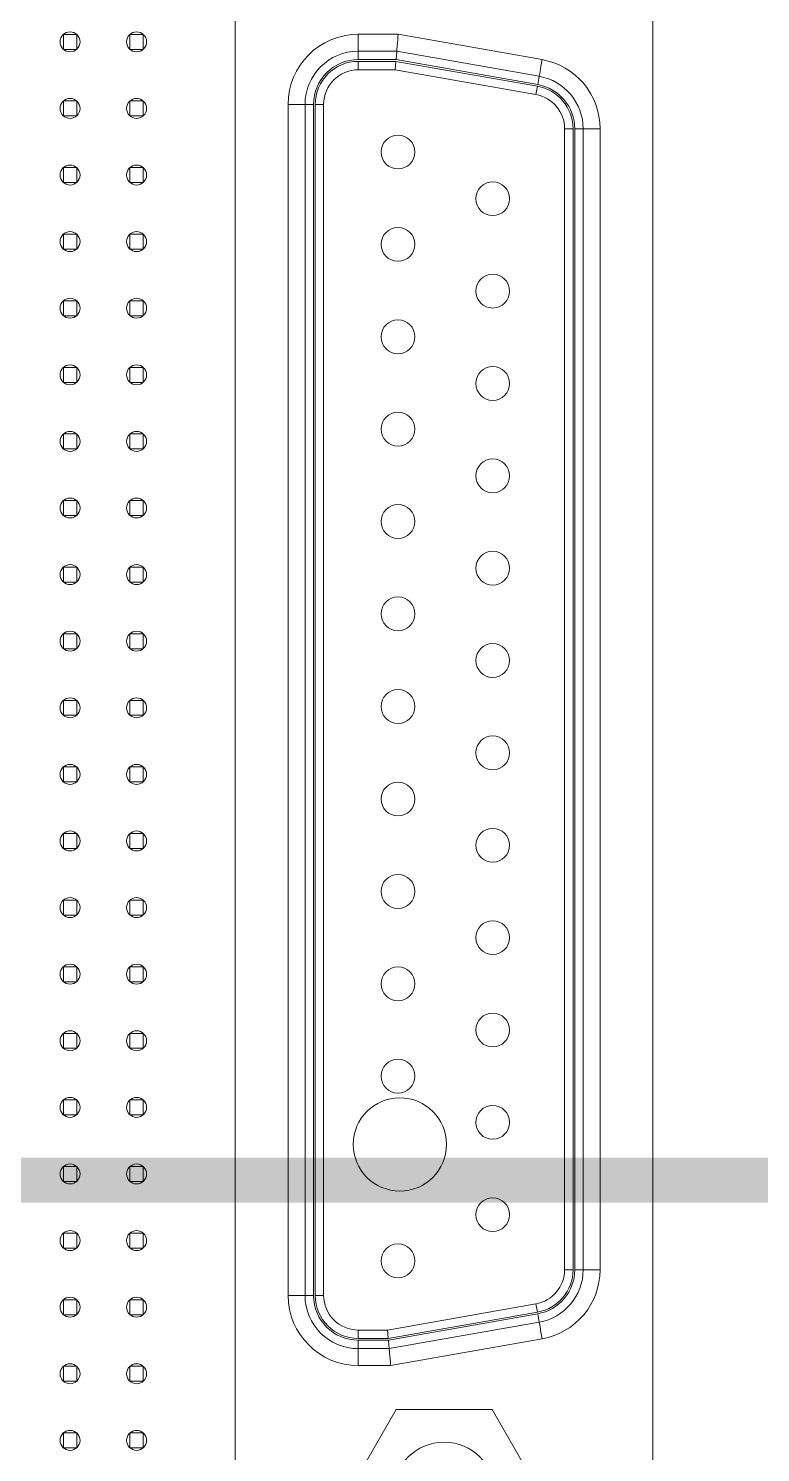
# Model space of a CAD drawing. Extents: x -194 to 239, y -574 to -265.
# Drawn here: x -114.79 to -107.79, y -483.65 to -470.04 of the extents above; entities that cross this region are included whole.
import ezdxf

# ---------------------------------------------------------------- set-up
doc = ezdxf.new("R2010")
doc.units = 0
doc.header["$LTSCALE"] = 0.5
doc.layers.get('0').update_dxf_attribs({"linetype": 'CONTINUOUS'})

msp = doc.modelspace()

# ---------------------------------------------------------------- hatches: boundary and pattern name
at = {"lineweight": 5}
msp.add_hatch(color=256, dxfattribs=at).paths.add_polyline_path([(-120.02046, -468.08319), (-119.4341, -468.08319), (-116.33505, -480.83071), (-68.47953, -480.83071), (-68.48858, -466.93802), (-67.91047, -466.93802), (-67.90142, -481.26275), (-116.70109, -481.26275)])

# ---------------------------------------------------------------- linework, layer by layer
at = {"color": 7, "linetype": 'Continuous', "lineweight": 5}
for p, q in [((-112.81332, -484.47893), (-112.81332, -468.62065)), ((-108.82046, -468.62065), (-108.82046, -484.47893)), ((-114.45678, -470.09669), (-114.32951, -470.09669)), ((-114.45678, -470.2399), (-114.45678, -470.09669)), ((-114.32951, -470.09669), (-114.32951, -470.2399)), ((-113.82035, -470.09669), (-113.69306, -470.09669)), ((-113.82035, -470.2399), (-113.82035, -470.09669)), ((-113.69306, -470.09669), (-113.69306, -470.2399)), ((-111.63728, -470.09574), (-111.25538, -470.09574)), ((-111.63728, -470.2574), (-111.63728, -470.09574)), ((-111.25538, -470.09574), (-109.88001, -470.33826)), ((-114.32951, -470.2399), (-114.45678, -470.2399)), ((-113.69306, -470.2399), (-113.82035, -470.2399)), ((-111.63728, -470.2574), (-111.63728, -470.33822)), ((-111.63728, -470.2574), (-111.26952, -470.2574)), ((-111.2766, -470.33822), (-111.26952, -470.2574)), ((-111.26952, -470.2574), (-109.90808, -470.49747)), ((-111.2766, -470.33822), (-111.63728, -470.33822)), ((-111.63728, -470.3544), (-111.63728, -470.43522)), ((-111.63728, -470.3544), (-111.278, -470.3544)), ((-111.28508, -470.43522), (-111.63728, -470.43522)), ((-111.278, -470.3544), (-111.28508, -470.43522)), ((-109.93896, -470.67258), (-111.28508, -470.43522)), ((-111.278, -470.3544), (-109.92492, -470.59299)), ((-109.92211, -470.57706), (-111.2766, -470.33822)), ((-109.93896, -470.67258), (-109.92492, -470.59299)), ((-114.45678, -470.73314), (-114.32951, -470.73314)), ((-114.45678, -470.87632), (-114.45678, -470.73314)), ((-114.32951, -470.73314), (-114.32951, -470.87632)), ((-113.82035, -470.73314), (-113.69306, -470.73314)), ((-113.82035, -470.87632), (-113.82035, -470.73314)), ((-113.69306, -470.73314), (-113.69306, -470.87632)), ((-112.30815, -482.14708), (-112.30815, -470.76662)), ((-112.14649, -470.76662), (-112.30815, -470.76662)), ((-112.14649, -470.76662), (-112.06567, -470.76662)), ((-112.14649, -482.14708), (-112.14649, -470.76662)), ((-112.06567, -470.76662), (-112.06567, -482.14708)), ((-112.04951, -470.76662), (-111.96868, -470.76662)), ((-112.04951, -482.14708), (-112.04951, -470.76662)), ((-111.96868, -470.76662), (-111.96868, -482.14708)), ((-114.32951, -470.87632), (-114.45678, -470.87632)), ((-113.69306, -470.87632), (-113.82035, -470.87632)), ((-109.66511, -470.99894), (-109.58427, -470.99894)), ((-109.66511, -481.90193), (-109.66511, -470.99894)), ((-109.58427, -470.99894), (-109.58427, -481.90193)), ((-109.56811, -470.99894), (-109.48729, -470.99894)), ((-109.56811, -481.90193), (-109.56811, -470.99894)), ((-109.48729, -470.99894), (-109.32563, -470.99894)), ((-109.48729, -470.99894), (-109.48729, -481.90193)), ((-109.32563, -470.99894), (-109.32563, -481.90193)), ((-114.45678, -471.51277), (-114.45678, -471.36956)), ((-114.45678, -471.36956), (-114.32951, -471.36956)), ((-114.32951, -471.36956), (-114.32951, -471.51277)), ((-113.82035, -471.36956), (-113.69306, -471.36956)), ((-113.82035, -471.51277), (-113.82035, -471.36956)), ((-113.69306, -471.36956), (-113.69306, -471.51277)), ((-114.32951, -471.51277), (-114.45678, -471.51277)), ((-113.69306, -471.51277), (-113.82035, -471.51277)), ((-114.45678, -472.00601), (-114.32951, -472.00601)), ((-114.45678, -472.14919), (-114.45678, -472.00601)), ((-114.32951, -472.00601), (-114.32951, -472.14919)), ((-113.82035, -472.00601), (-113.69306, -472.00601)), ((-113.82035, -472.14919), (-113.82035, -472.00601)), ((-113.69306, -472.00601), (-113.69306, -472.14919)), ((-114.32951, -472.14919), (-114.45678, -472.14919)), ((-113.69306, -472.14919), (-113.82035, -472.14919)), ((-114.45678, -472.64244), (-114.32951, -472.64244)), ((-114.45678, -472.78564), (-114.45678, -472.64244)), ((-114.32951, -472.64244), (-114.32951, -472.78564)), ((-113.82035, -472.78564), (-113.82035, -472.64244)), ((-113.82035, -472.64244), (-113.69306, -472.64244)), ((-113.69306, -472.64244), (-113.69306, -472.78564)), ((-114.32951, -472.78564), (-114.45678, -472.78564)), ((-113.69306, -472.78564), (-113.82035, -472.78564)), ((-114.45678, -473.27886), (-114.32951, -473.27886)), ((-114.45678, -473.42206), (-114.45678, -473.27886)), ((-114.32951, -473.27886), (-114.32951, -473.42206)), ((-113.82035, -473.42206), (-113.82035, -473.27886)), ((-113.82035, -473.27886), (-113.69306, -473.27886)), ((-113.69306, -473.27886), (-113.69306, -473.42206)), ((-114.32951, -473.42206), (-114.45678, -473.42206)), ((-113.69306, -473.42206), (-113.82035, -473.42206)), ((-114.45678, -473.91531), (-114.32951, -473.91531)), ((-114.45678, -474.05851), (-114.45678, -473.91531)), ((-114.32951, -473.91531), (-114.32951, -474.05851)), ((-113.82035, -473.91531), (-113.69306, -473.91531)), ((-113.82035, -474.05851), (-113.82035, -473.91531)), ((-113.69306, -473.91531), (-113.69306, -474.05851)), ((-114.32951, -474.05851), (-114.45678, -474.05851)), ((-113.69306, -474.05851), (-113.82035, -474.05851)), ((-114.45678, -474.55173), (-114.32951, -474.55173)), ((-114.45678, -474.69493), (-114.45678, -474.55173)), ((-114.32951, -474.55173), (-114.32951, -474.69493)), ((-113.82035, -474.55173), (-113.69306, -474.55173)), ((-113.82035, -474.69493), (-113.82035, -474.55173)), ((-113.69306, -474.55173), (-113.69306, -474.69493)), ((-114.32951, -474.69493), (-114.45678, -474.69493)), ((-113.69306, -474.69493), (-113.82035, -474.69493)), ((-114.45678, -475.18818), (-114.32951, -475.18818)), ((-114.45678, -475.33136), (-114.45678, -475.18818)), ((-114.32951, -475.18818), (-114.32951, -475.33136)), ((-113.82035, -475.18818), (-113.69306, -475.18818)), ((-113.82035, -475.33136), (-113.82035, -475.18818)), ((-113.69306, -475.18818), (-113.69306, -475.33136)), ((-114.32951, -475.33136), (-114.45678, -475.33136)), ((-113.69306, -475.33136), (-113.82035, -475.33136)), ((-114.45678, -475.96781), (-114.45678, -475.8246)), ((-114.45678, -475.8246), (-114.32951, -475.8246)), ((-114.32951, -475.8246), (-114.32951, -475.96781)), ((-113.82035, -475.8246), (-113.69306, -475.8246)), ((-113.82035, -475.96781), (-113.82035, -475.8246)), ((-113.69306, -475.8246), (-113.69306, -475.96781)), ((-114.32951, -475.96781), (-114.45678, -475.96781)), ((-113.69306, -475.96781), (-113.82035, -475.96781)), ((-114.45678, -476.46105), (-114.32951, -476.46105)), ((-114.45678, -476.60423), (-114.45678, -476.46105)), ((-114.32951, -476.46105), (-114.32951, -476.60423)), ((-113.82035, -476.46105), (-113.69306, -476.46105)), ((-113.82035, -476.60423), (-113.82035, -476.46105)), ((-113.69306, -476.46105), (-113.69306, -476.60423)), ((-114.32951, -476.60423), (-114.45678, -476.60423)), ((-113.69306, -476.60423), (-113.82035, -476.60423)), ((-114.45678, -477.09747), (-114.32951, -477.09747)), ((-114.45678, -477.24068), (-114.45678, -477.09747)), ((-114.32951, -477.09747), (-114.32951, -477.24068)), ((-113.82035, -477.09747), (-113.69306, -477.09747)), ((-113.82035, -477.24068), (-113.82035, -477.09747)), ((-113.69306, -477.09747), (-113.69306, -477.24068)), ((-114.32951, -477.24068), (-114.45678, -477.24068)), ((-113.69306, -477.24068), (-113.82035, -477.24068)), ((-114.45678, -477.7339), (-114.32951, -477.7339)), ((-114.45678, -477.8771), (-114.45678, -477.7339)), ((-114.32951, -477.7339), (-114.32951, -477.8771)), ((-113.82035, -477.7339), (-113.69306, -477.7339)), ((-113.82035, -477.8771), (-113.82035, -477.7339)), ((-113.69306, -477.7339), (-113.69306, -477.8771)), ((-114.32951, -477.8771), (-114.45678, -477.8771)), ((-113.69306, -477.8771), (-113.82035, -477.8771)), ((-114.45678, -478.37035), (-114.32951, -478.37035)), ((-114.45678, -478.51355), (-114.45678, -478.37035)), ((-114.32951, -478.37035), (-114.32951, -478.51355)), ((-113.82035, -478.37035), (-113.69306, -478.37035)), ((-113.82035, -478.51355), (-113.82035, -478.37035)), ((-113.69306, -478.37035), (-113.69306, -478.51355)), ((-114.32951, -478.51355), (-114.45678, -478.51355)), ((-113.69306, -478.51355), (-113.82035, -478.51355)), ((-114.45678, -479.14997), (-114.45678, -479.00677)), ((-114.45678, -479.00677), (-114.32951, -479.00677)), ((-114.32951, -479.00677), (-114.32951, -479.14997)), ((-113.82035, -479.00677), (-113.69306, -479.00677)), ((-113.82035, -479.14997), (-113.82035, -479.00677)), ((-113.69306, -479.00677), (-113.69306, -479.14997)), ((-114.32951, -479.14997), (-114.45678, -479.14997)), ((-113.69306, -479.14997), (-113.82035, -479.14997)), ((-114.45678, -479.78642), (-114.45678, -479.64322)), ((-114.45678, -479.64322), (-114.32951, -479.64322)), ((-114.32951, -479.64322), (-114.32951, -479.78642)), ((-113.82035, -479.78642), (-113.82035, -479.64322)), ((-113.82035, -479.64322), (-113.69306, -479.64322)), ((-113.69306, -479.64322), (-113.69306, -479.78642)), ((-114.32951, -479.78642), (-114.45678, -479.78642)), ((-113.69306, -479.78642), (-113.82035, -479.78642)), ((-114.45678, -480.27964), (-114.32951, -480.27964)), ((-114.45678, -480.42285), (-114.45678, -480.27964)), ((-114.32951, -480.27964), (-114.32951, -480.42285)), ((-113.82035, -480.42285), (-113.82035, -480.27964)), ((-113.82035, -480.27964), (-113.69306, -480.27964)), ((-113.69306, -480.27964), (-113.69306, -480.42285)), ((-114.32951, -480.42285), (-114.45678, -480.42285)), ((-113.69306, -480.42285), (-113.82035, -480.42285)), ((-114.45678, -481.05927), (-114.45678, -480.91609)), ((-114.45678, -480.91609), (-114.32951, -480.91609)), ((-114.32951, -480.91609), (-114.32951, -481.05927)), ((-113.82035, -480.91609), (-113.69306, -480.91609)), ((-113.82035, -481.05927), (-113.82035, -480.91609)), ((-113.69306, -480.91609), (-113.69306, -481.05927)), ((-114.32951, -481.05927), (-114.45678, -481.05927)), ((-113.69306, -481.05927), (-113.82035, -481.05927)), ((-114.45678, -481.55251), (-114.32951, -481.55251)), ((-114.45678, -481.69572), (-114.45678, -481.55251)), ((-114.32951, -481.55251), (-114.32951, -481.69572)), ((-113.82035, -481.55251), (-113.69306, -481.55251)), ((-113.82035, -481.69572), (-113.82035, -481.55251)), ((-113.69306, -481.55251), (-113.69306, -481.69572)), ((-114.32951, -481.69572), (-114.45678, -481.69572)), ((-113.69306, -481.69572), (-113.82035, -481.69572)), ((-109.66511, -481.90193), (-109.58427, -481.90193)), ((-109.56811, -481.90193), (-109.48729, -481.90193)), ((-109.32563, -481.90193), (-109.48729, -481.90193)), ((-112.30815, -482.14708), (-112.14649, -482.14708)), ((-112.14649, -482.14708), (-112.06567, -482.14708)), ((-112.04951, -482.14708), (-111.96868, -482.14708)), ((-114.45678, -482.33214), (-114.45678, -482.18896)), ((-114.45678, -482.18896), (-114.32951, -482.18896)), ((-114.32951, -482.18896), (-114.32951, -482.33214)), ((-113.82035, -482.33214), (-113.82035, -482.18896)), ((-113.82035, -482.18896), (-113.69306, -482.18896)), ((-113.69306, -482.18896), (-113.69306, -482.33214)), ((-111.35782, -482.47847), (-109.93896, -482.22828)), ((-109.92492, -482.30788), (-109.93896, -482.22828)), ((-114.32951, -482.33214), (-114.45678, -482.33214)), ((-113.69306, -482.33214), (-113.82035, -482.33214)), ((-109.92492, -482.30788), (-111.35076, -482.55929)), ((-111.34934, -482.57545), (-109.92211, -482.3238)), ((-109.90808, -482.4034), (-111.34226, -482.65629)), ((-111.63728, -482.55929), (-111.63728, -482.47847)), ((-111.63728, -482.47847), (-111.35782, -482.47847)), ((-111.35076, -482.55929), (-111.63728, -482.55929)), ((-109.88001, -482.56259), (-111.32811, -482.81793)), ((-111.63728, -482.65629), (-111.63728, -482.57545)), ((-111.63728, -482.57545), (-111.34934, -482.57545)), ((-111.63728, -482.81793), (-111.63728, -482.65629)), ((-111.34226, -482.65629), (-111.63728, -482.65629)), ((-114.45678, -482.82538), (-114.32951, -482.82538)), ((-114.45678, -482.96859), (-114.45678, -482.82538)), ((-114.32951, -482.82538), (-114.32951, -482.96859)), ((-113.82035, -482.96859), (-113.82035, -482.82538)), ((-113.82035, -482.82538), (-113.69306, -482.82538)), ((-113.69306, -482.82538), (-113.69306, -482.96859)), ((-111.32811, -482.81793), (-111.63728, -482.81793)), ((-114.32951, -482.96859), (-114.45678, -482.96859)), ((-113.69306, -482.96859), (-113.82035, -482.96859)), ((-111.2762, -483.23885), (-111.73551, -484.03439)), ((-110.35758, -483.23885), (-111.2762, -483.23885)), ((-109.89827, -484.03439), (-110.35758, -483.23885)), ((-114.45678, -483.60501), (-114.45678, -483.46181)), ((-114.45678, -483.46181), (-114.32951, -483.46181)), ((-114.32951, -483.46181), (-114.32951, -483.60501)), ((-113.82035, -483.46181), (-113.69306, -483.46181)), ((-113.82035, -483.60501), (-113.82035, -483.46181)), ((-113.69306, -483.46181), (-113.69306, -483.60501)), ((-114.32951, -483.60501), (-114.45678, -483.60501)), ((-113.69306, -483.60501), (-113.82035, -483.60501))]:
    msp.add_line(p, q, dxfattribs=at)
at = {"color": 7, "linetype": 'Continuous', "lineweight": 5, "flags": 128}
for points in [[(-111.26952, -470.2574), (-111.26932, -470.25494), (-111.26867, -470.24765), (-111.26763, -470.23574), (-111.26621, -470.21958), (-111.26448, -470.19965), (-111.26245, -470.17656), (-111.26021, -470.15103), (-111.25784, -470.12382), (-111.25538, -470.09574)], [(-109.90808, -470.49747), (-109.90753, -470.4944), (-109.90593, -470.48535), (-109.90334, -470.47063), (-109.89985, -470.45083), (-109.8956, -470.4267), (-109.89074, -470.39918), (-109.88547, -470.36933), (-109.88001, -470.33826)], [(-109.88001, -482.56259), (-109.88547, -482.53154), (-109.89074, -482.50167), (-109.8956, -482.47415), (-109.89985, -482.45002), (-109.90334, -482.43022), (-109.90593, -482.41552), (-109.90753, -482.40646), (-109.90808, -482.4034)], [(-111.35076, -482.55929), (-111.35213, -482.54353), (-111.35345, -482.52836), (-111.35469, -482.51438), (-111.35575, -482.50215), (-111.35664, -482.49209), (-111.35729, -482.48462), (-111.35768, -482.48001), (-111.35782, -482.47847)], [(-111.34934, -482.57545), (-111.34795, -482.59123), (-111.34663, -482.60639), (-111.34541, -482.62037), (-111.34433, -482.6326), (-111.34346, -482.64265), (-111.34281, -482.65013), (-111.3424, -482.65474), (-111.34226, -482.65629)], [(-111.32811, -482.81793), (-111.33088, -482.78641), (-111.33354, -482.75608), (-111.33599, -482.72812), (-111.33813, -482.70363), (-111.33987, -482.68353), (-111.34118, -482.66858), (-111.342, -482.65938), (-111.34226, -482.65629)]]:
    msp.add_lwpolyline(points, dxfattribs=at)
at = {"color": 7, "linetype": 'Continuous', "lineweight": 5}
for centre, radius in [((-114.39314, -470.16785), 0.09547), ((-113.75671, -470.16785), 0.09547), ((-114.39314, -470.80429), 0.09547), ((-113.75671, -470.80429), 0.09547), ((-111.25755, -471.22125), 0.16165), ((-114.39314, -471.44072), 0.09547), ((-113.75671, -471.44072), 0.09547), ((-110.35229, -471.66742), 0.16165), ((-111.25755, -472.10388), 0.16165), ((-114.39314, -472.07716), 0.09547), ((-113.75671, -472.07716), 0.09547), ((-110.35229, -472.55005), 0.16165), ((-114.39314, -472.71359), 0.09547), ((-113.75671, -472.71359), 0.09547), ((-111.25755, -472.98652), 0.16165), ((-114.39314, -473.35003), 0.09547), ((-113.75671, -473.35003), 0.09547), ((-110.35229, -473.43268), 0.16165), ((-111.25755, -473.86915), 0.16165), ((-114.39314, -473.98646), 0.09547), ((-113.75671, -473.98646), 0.09547), ((-110.35229, -474.31532), 0.16165), ((-114.39314, -474.62289), 0.09547), ((-113.75671, -474.62289), 0.09547), ((-111.25755, -474.75178), 0.16165), ((-110.35229, -475.19795), 0.16165), ((-114.39314, -475.25933), 0.09547), ((-113.75671, -475.25933), 0.09547), ((-111.25755, -475.63441), 0.16165), ((-114.39314, -475.89576), 0.09547), ((-113.75671, -475.89576), 0.09547), ((-110.35229, -476.08058), 0.16165), ((-114.39314, -476.5322), 0.09547), ((-113.75671, -476.5322), 0.09547), ((-111.25755, -476.51947), 0.16165), ((-110.35229, -476.96321), 0.16165), ((-114.39314, -477.16863), 0.09547), ((-113.75671, -477.16863), 0.09547), ((-111.25755, -477.40453), 0.16165), ((-114.39314, -477.80507), 0.09547), ((-113.75671, -477.80507), 0.09547), ((-110.35229, -477.84585), 0.16165), ((-111.25755, -478.28716), 0.16165), ((-114.39314, -478.4415), 0.09547), ((-113.75671, -478.4415), 0.09547), ((-110.35229, -478.72848), 0.16165), ((-114.39314, -479.07793), 0.09547), ((-113.75671, -479.07793), 0.09547), ((-111.25755, -479.16979), 0.16165), ((-110.35229, -479.61111), 0.16165), ((-114.39314, -479.71437), 0.09547), ((-113.75671, -479.71437), 0.09547), ((-111.25755, -480.05243), 0.16165), ((-114.39314, -480.3508), 0.09547), ((-113.75671, -480.3508), 0.09547), ((-111.23961, -480.70447), 0.4455), ((-110.35229, -480.49374), 0.16165), ((-114.39314, -480.98724), 0.09547), ((-113.75671, -480.98724), 0.09547), ((-110.35229, -481.37637), 0.16165), ((-114.39314, -481.62367), 0.09547), ((-113.75671, -481.62367), 0.09547), ((-111.25755, -481.81769), 0.16165), ((-114.39314, -482.2601), 0.09547), ((-113.75671, -482.2601), 0.09547), ((-114.39314, -482.89654), 0.09547), ((-113.75671, -482.89654), 0.09547), ((-114.39314, -483.53297), 0.09547), ((-113.75671, -483.53297), 0.09547), ((-110.81689, -484.03439), 0.48496)]:
    msp.add_circle(centre, radius, dxfattribs=at)
for centre, radius, start, end in [((-111.63729, -470.76661), 0.67087, 90, 180), ((-111.63729, -470.76661), 0.50921, 90, 180), ((-111.63729, -470.76661), 0.42838, 90, 180), ((-111.63729, -470.76661), 0.41222, 90, 180), ((-111.63729, -470.76661), 0.33139, 90, 180), ((-109.99649, -470.99894), 0.67087, 0, 80), ((-82.95264, -475.29232), 27.37857, 169.913691, 170.082813), ((-109.99649, -470.99894), 0.42838, 0, 80), ((-109.99649, -470.99894), 0.50921, 0, 80), ((-109.99649, -470.99894), 0.33139, 0, 80), ((-109.99649, -470.99894), 0.41222, 0, 80), ((-109.99649, -481.90192), 0.33139, 280, 0), ((-109.99649, -481.90192), 0.41222, 280, 0), ((-109.99649, -481.90192), 0.42838, 280, 0), ((-109.99649, -481.90192), 0.50921, 280, 0), ((-109.99649, -481.90192), 0.67087, 280, 0), ((-111.63729, -482.14707), 0.67087, 180, 270), ((-111.63729, -482.14707), 0.50921, 180, 270), ((-111.63729, -482.14707), 0.42838, 180, 270), ((-111.63729, -482.14707), 0.41222, 180, 270), ((-111.63729, -482.14707), 0.33139, 180, 270), ((-54.05274, -472.51415), 56.72403, 189.958589, 190.040237)]:
    msp.add_arc(centre, radius, start, end, dxfattribs=at)

doc.saveas('drawing.dxf')
